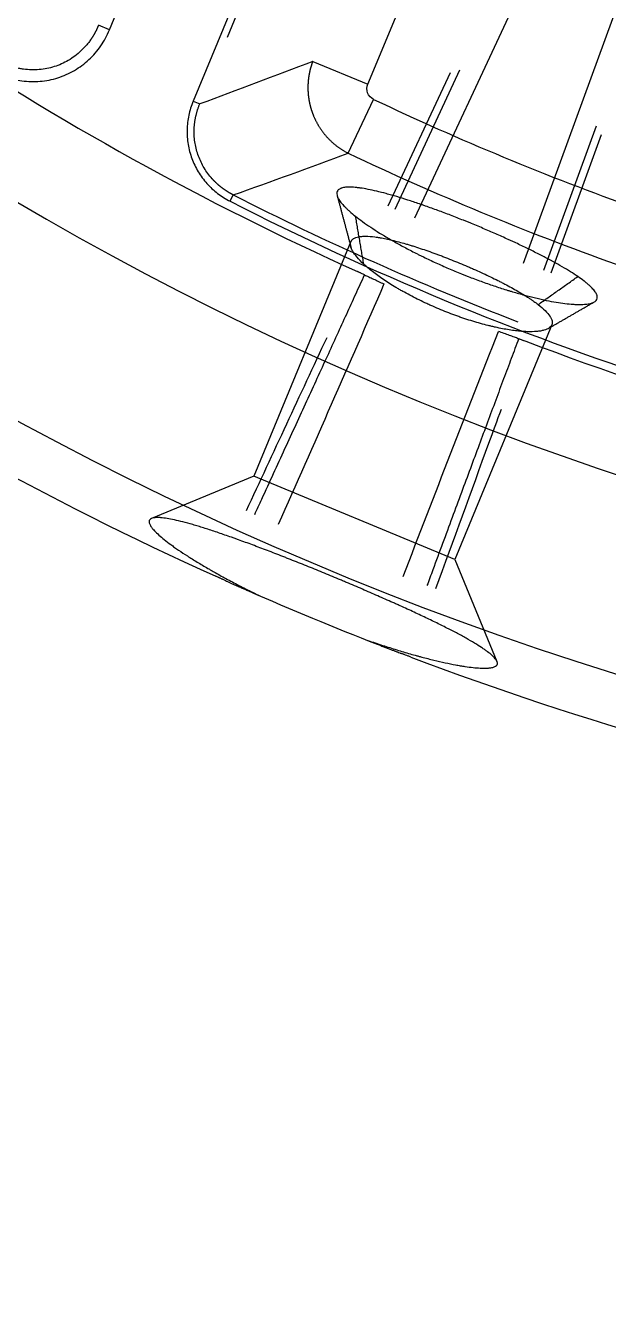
# Model space of a CAD drawing. Header units: millimetres. Extents: x 18 to 755, y 19 to 576.
# Drawn here: x 97.6 to 121.8, y 95.2 to 147.7 of the extents above; entities that cross this region are included whole.
import ezdxf

# ---------------------------------------------------------------- set-up
doc = ezdxf.new("R2010")
doc.units = ezdxf.units.MM
doc.layers.add('1', color=7, linetype='Continuous', true_color=0xffffff)

msp = doc.modelspace()

# ---------------------------------------------------------------- hatches: boundary and pattern name
at = {"layer": '1', "lineweight": -3}
h = msp.add_hatch(dxfattribs=at)
h.set_pattern_fill('ANSI31', scale=1.55, style=0)
edge = h.paths.add_edge_path(flags=0)
edge.add_line((123.581, 20.754), (119.659, 19.122))
edge.add_line((119.659, 19.122), (118.507, 21.892))
edge.add_line((118.507, 21.892), (111.247, 18.873))
edge.add_spline(control_points=[(111.247, 18.873), (110.93, 19.433), (110.613, 19.993), (110.297, 20.553)], knot_values=[0, 0, 0, 0, 1, 1, 1, 1], degree=3, periodic=0)
edge.add_spline(control_points=[(110.297, 20.553), (110.763, 21.685), (111.229, 22.818), (111.694, 23.95)], knot_values=[0, 0, 0, 0, 1, 1, 1, 1], degree=3, periodic=0)
edge.add_ellipse((358.348, 131.388), major_axis=(-2903.319, -1207.465), ratio=0.00143112, start_angle=0.954876, end_angle=0.989415)
edge.add_spline(control_points=[(120.306, 27.531), (120.582, 27.416), (120.858, 27.302), (121.417, 27.07), (121.701, 26.953), (122.165, 26.76), (122.347, 26.685), (122.528, 26.61)], knot_values=[0, 0, 0, 0, 0.372538, 0.372538, 0.755075, 0.755075, 1, 1, 1, 1], degree=3, periodic=0)
edge.add_spline(control_points=[(122.528, 26.61), (122.939, 24.772), (123.349, 22.934), (123.759, 21.096)], knot_values=[0, 0, 0, 0, 1, 1, 1, 1], degree=3, periodic=0)
edge.add_spline(control_points=[(123.759, 21.096), (123.763, 21.079), (123.765, 21.061), (123.767, 21.026), (123.766, 21.009), (123.761, 20.975), (123.758, 20.957), (123.747, 20.924), (123.741, 20.908), (123.724, 20.877), (123.715, 20.862), (123.694, 20.834), (123.682, 20.822), (123.663, 20.804), (123.656, 20.798), (123.642, 20.788), (123.635, 20.783), (123.613, 20.768), (123.598, 20.76), (123.581, 20.754)], knot_values=[0, 0, 0, 0, 0.125, 0.125, 0.25, 0.25, 0.375, 0.375, 0.5, 0.5, 0.625, 0.625, 0.75, 0.75, 0.8125, 0.8125, 0.875, 0.875, 1, 1, 1, 1], degree=3, periodic=0)
edge = h.paths.add_edge_path(flags=0)
edge.add_spline(control_points=[(300.574, 126.854), (300.649, 126.885), (300.802, 126.935), (300.96, 126.96), (301.061, 126.967), (301.082, 126.968), (301.122, 126.969), (301.142, 126.969), (301.203, 126.969), (301.243, 126.967), (301.362, 126.956), (301.442, 126.943), (301.52, 126.923)], knot_values=[0, 0, 0, 0, 0.25, 0.5, 0.5, 0.5625, 0.5625, 0.625, 0.625, 0.75, 0.75, 1, 1, 1, 1], degree=3, periodic=0)
edge.add_spline(control_points=[(301.52, 126.923), (301.572, 126.91), (301.625, 126.901), (301.705, 126.894), (301.731, 126.892), (301.772, 126.892), (301.785, 126.892), (301.812, 126.893), (301.826, 126.894), (301.893, 126.898), (301.946, 126.907), (302.024, 126.925), (302.049, 126.932), (302.1, 126.949), (302.126, 126.958), (302.151, 126.969)], knot_values=[0, 0, 0, 0, 0.25, 0.25, 0.375, 0.375, 0.4375, 0.4375, 0.5, 0.5, 0.75, 0.75, 0.875, 0.875, 1, 1, 1, 1], degree=3, periodic=0)
edge.add_line((302.151, 126.969), (314.312, 132.027))
edge.add_spline(control_points=[(314.312, 132.027), (314.325, 132.032), (314.337, 132.037), (314.362, 132.049), (314.398, 132.066), (314.433, 132.086), (314.501, 132.128), (314.544, 132.16), (314.605, 132.213), (314.625, 132.231), (314.662, 132.27), (314.68, 132.29), (314.731, 132.351), (314.762, 132.395), (314.79, 132.442)], knot_values=[0, 0, 0, 0, 0.0625, 0.0625, 0.125, 0.25, 0.25, 0.5, 0.5, 0.625, 0.625, 0.75, 0.75, 1, 1, 1, 1], degree=3, periodic=0)
edge.add_spline(control_points=[(314.79, 132.442), (314.831, 132.511), (314.877, 132.577), (314.954, 132.67), (314.994, 132.714), (315.038, 132.757), (315.067, 132.785), (315.082, 132.798), (315.158, 132.864), (315.223, 132.912), (315.325, 132.975), (315.377, 133.005), (315.432, 133.031), (315.468, 133.048), (315.487, 133.057), (315.505, 133.064)], knot_values=[0, 0, 0, 0, 0.25, 0.25, 0.375, 0.4375, 0.4375, 0.5, 0.5, 0.75, 0.75, 0.875, 0.9375, 0.9375, 1, 1, 1, 1], degree=3, periodic=0)
edge.add_line((315.505, 133.064), (355.591, 149.736))
edge.add_line((355.591, 149.736), (359.047, 141.426))
edge.add_spline(control_points=[(359.047, 141.426), (358.238, 139.465), (357.429, 137.504), (356.62, 135.543)], knot_values=[0, 0, 0, 0, 1, 1, 1, 1], degree=3, periodic=0)
edge.add_ellipse((358.348, 131.388), major_axis=(2903.319, 1207.465), ratio=0.00143112, start_angle=90, end_angle=158.464753)
edge.add_spline(control_points=[(346.091, 131.164), (345.823, 131.213), (345.554, 131.262), (345.084, 131.347), (344.883, 131.384), (344.488, 131.456), (344.293, 131.492), (344.099, 131.527)], knot_values=[0, 0, 0, 0, 0.404548, 0.404548, 0.707324, 0.707324, 1, 1, 1, 1], degree=3, periodic=0)
edge.add_spline(control_points=[(344.099, 131.527), (343.491, 132.478), (342.884, 133.428), (342.276, 134.379)], knot_values=[0, 0, 0, 0, 1, 1, 1, 1], degree=3, periodic=0)
edge.add_spline(control_points=[(342.276, 134.379), (342.197, 134.503), (342.108, 134.618), (341.961, 134.778), (341.91, 134.829), (341.83, 134.902), (341.802, 134.926), (341.746, 134.973), (341.717, 134.996), (341.572, 135.108), (341.45, 135.185), (341.257, 135.285), (341.191, 135.316), (341.09, 135.358), (341.056, 135.371), (340.987, 135.396), (340.953, 135.407), (340.778, 135.462), (340.637, 135.493), (340.421, 135.521), (340.349, 135.528), (340.24, 135.532), (340.203, 135.533), (340.13, 135.533), (340.093, 135.532), (339.911, 135.524), (339.767, 135.505), (339.555, 135.457), (339.485, 135.439), (339.381, 135.406), (339.346, 135.394), (339.277, 135.369), (339.243, 135.355), (339.209, 135.341)], knot_values=[0, 0, 0, 0, 0.125, 0.125, 0.1875, 0.1875, 0.21875, 0.21875, 0.25, 0.25, 0.375, 0.375, 0.4375, 0.4375, 0.46875, 0.46875, 0.5, 0.5, 0.625, 0.625, 0.6875, 0.6875, 0.71875, 0.71875, 0.75, 0.75, 0.875, 0.875, 0.9375, 0.9375, 0.96875, 0.96875, 1, 1, 1, 1], degree=3, periodic=0)
edge.add_line((339.209, 135.341), (256.764, 101.053))
edge.add_spline(control_points=[(256.764, 101.053), (258.459, 93.455), (260.155, 85.857), (261.851, 78.259)], knot_values=[0, 0, 0, 0, 1, 1, 1, 1], degree=3, periodic=0)
edge.add_line((261.851, 78.259), (252.617, 74.419))
edge.add_spline(control_points=[(252.617, 74.419), (248.643, 77.459), (244.669, 80.499), (240.694, 83.539)], knot_values=[0, 0, 0, 0, 1, 1, 1, 1], degree=3, periodic=0)
edge.add_line((240.694, 83.539), (226.859, 77.785))
edge.add_spline(control_points=[(226.859, 77.785), (226.212, 72.823), (225.566, 67.861), (224.92, 62.899)], knot_values=[0, 0, 0, 0, 1, 1, 1, 1], degree=3, periodic=0)
edge.add_line((224.92, 62.899), (215.686, 59.059))
edge.add_spline(control_points=[(215.686, 59.059), (211.494, 65.619), (207.301, 72.179), (203.109, 78.738)], knot_values=[0, 0, 0, 0, 1, 1, 1, 1], degree=3, periodic=0)
edge.add_line((203.109, 78.738), (120.663, 44.45))
edge.add_spline(control_points=[(120.663, 44.45), (120.646, 44.443), (120.629, 44.436), (120.596, 44.421), (120.546, 44.398), (120.497, 44.374), (120.4, 44.323), (120.338, 44.287), (120.155, 44.17), (120.039, 44.081), (119.823, 43.882), (119.725, 43.775), (119.593, 43.602), (119.552, 43.543), (119.493, 43.451), (119.465, 43.404), (119.438, 43.356), (119.421, 43.324), (119.412, 43.308), (119.336, 43.161), (119.281, 43.027), (119.216, 42.82), (119.197, 42.75), (119.174, 42.643), (119.167, 42.607), (119.154, 42.535), (119.149, 42.499), (119.125, 42.317), (119.119, 42.173), (119.132, 41.884), (119.151, 41.74), (119.183, 41.597)], knot_values=[0, 0, 0, 0, 0.015625, 0.015625, 0.03125, 0.0625, 0.0625, 0.125, 0.125, 0.25, 0.25, 0.375, 0.375, 0.4375, 0.4375, 0.46875, 0.484375, 0.484375, 0.5, 0.5, 0.625, 0.625, 0.6875, 0.6875, 0.71875, 0.71875, 0.75, 0.75, 0.875, 0.875, 1, 1, 1, 1], degree=3, periodic=0)
edge.add_spline(control_points=[(119.183, 41.597), (119.43, 40.492), (119.677, 39.387), (119.923, 38.282)], knot_values=[0, 0, 0, 0, 1, 1, 1, 1], degree=3, periodic=0)
edge.add_spline(control_points=[(119.923, 38.282), (119.768, 38.056), (119.613, 37.83), (119.343, 37.435), (119.227, 37.267), (119, 36.935), (118.888, 36.772), (118.776, 36.609)], knot_values=[0, 0, 0, 0, 0.405183, 0.405183, 0.707594, 0.707594, 1, 1, 1, 1], degree=3, periodic=0)
edge.add_ellipse((358.348, 131.388), major_axis=(-2903.319, -1207.465), ratio=0.00143112, start_angle=359.002567, end_angle=359.045124)
edge.add_spline(control_points=[(108.25, 32.23), (107.27, 32.636), (106.289, 33.042), (104.327, 33.853), (103.346, 34.259), (102.365, 34.664)], knot_values=[0, 0, 0, 0, 0.5, 0.5, 1, 1, 1, 1], degree=3, periodic=0)
edge.add_line((102.365, 34.664), (98.905, 42.982))
edge.add_line((98.905, 42.982), (138.991, 59.654))
edge.add_spline(control_points=[(138.991, 59.654), (139.066, 59.685), (139.219, 59.734), (139.378, 59.759), (139.54, 59.77), (139.62, 59.77), (139.78, 59.756), (139.859, 59.742), (139.937, 59.722)], knot_values=[0, 0, 0, 0, 0.25, 0.5, 0.5, 0.75, 0.75, 1, 1, 1, 1], degree=3, periodic=0)
edge.add_spline(control_points=[(139.937, 59.722), (139.99, 59.709), (140.042, 59.7), (140.149, 59.69), (140.202, 59.69), (140.31, 59.698), (140.416, 59.714), (140.518, 59.747), (140.568, 59.768)], knot_values=[0, 0, 0, 0, 0.25, 0.25, 0.5, 0.5, 0.75, 1, 1, 1, 1], degree=3, periodic=0)
edge.add_line((140.568, 59.768), (152.73, 64.826))
edge.add_spline(control_points=[(152.73, 64.826), (152.78, 64.847), (152.875, 64.896), (152.961, 64.959), (153.012, 65.004), (153.023, 65.013), (153.042, 65.031), (153.071, 65.06), (153.098, 65.089), (153.149, 65.151), (153.18, 65.195), (153.207, 65.241)], knot_values=[0, 0, 0, 0, 0.25, 0.5, 0.5, 0.5625, 0.5625, 0.625, 0.75, 0.75, 1, 1, 1, 1], degree=3, periodic=0)
edge.add_spline(control_points=[(153.207, 65.241), (153.248, 65.311), (153.294, 65.376), (153.371, 65.469), (153.412, 65.513), (153.455, 65.556), (153.484, 65.583), (153.499, 65.597), (153.576, 65.664), (153.64, 65.711), (153.776, 65.796), (153.848, 65.832), (153.923, 65.864)], knot_values=[0, 0, 0, 0, 0.25, 0.25, 0.375, 0.4375, 0.4375, 0.5, 0.5, 0.75, 0.75, 1, 1, 1, 1], degree=3, periodic=0)
edge.add_spline(control_points=[(153.923, 65.864), (166.396, 71.051), (178.87, 76.239), (191.343, 81.426)], knot_values=[0, 0, 0, 0, 1, 1, 1, 1], degree=3, periodic=0)
edge.add_spline(control_points=[(191.343, 81.426), (191.422, 81.459), (191.504, 81.486), (191.671, 81.528), (191.755, 81.543), (191.862, 81.553), (191.884, 81.555), (191.926, 81.558), (191.948, 81.558), (192.012, 81.56), (192.054, 81.559), (192.182, 81.552), (192.266, 81.541), (192.35, 81.523)], knot_values=[0, 0, 0, 0, 0.25, 0.25, 0.5, 0.5, 0.5625, 0.5625, 0.625, 0.625, 0.75, 0.75, 1, 1, 1, 1], degree=3, periodic=0)
edge.add_spline(control_points=[(192.35, 81.523), (192.407, 81.51), (192.464, 81.503), (192.579, 81.496), (192.637, 81.497), (192.752, 81.508), (192.809, 81.518), (192.922, 81.546), (192.977, 81.564), (193.031, 81.587)], knot_values=[0, 0, 0, 0, 0.25, 0.25, 0.5, 0.5, 0.75, 0.75, 1, 1, 1, 1], degree=3, periodic=0)
edge.add_line((193.031, 81.587), (209.632, 88.491))
edge.add_spline(control_points=[(209.632, 88.491), (209.683, 88.512), (209.732, 88.537), (209.826, 88.595), (209.871, 88.627), (209.934, 88.681), (209.954, 88.7), (209.993, 88.739), (210.011, 88.759), (210.064, 88.821), (210.096, 88.865), (210.125, 88.912)], knot_values=[0, 0, 0, 0, 0.25, 0.25, 0.5, 0.5, 0.625, 0.625, 0.75, 0.75, 1, 1, 1, 1], degree=3, periodic=0)
edge.add_spline(control_points=[(210.125, 88.912), (210.168, 88.983), (210.216, 89.05), (210.322, 89.174), (210.38, 89.233), (210.506, 89.34), (210.573, 89.389), (210.714, 89.476), (210.788, 89.513), (210.865, 89.545)], knot_values=[0, 0, 0, 0, 0.25, 0.25, 0.5, 0.5, 0.75, 0.75, 1, 1, 1, 1], degree=3, periodic=0)
edge.add_line((210.865, 89.545), (243.717, 103.208))
edge.add_spline(control_points=[(243.717, 103.208), (243.793, 103.24), (243.871, 103.265), (243.99, 103.294), (244.03, 103.302), (244.111, 103.315), (244.152, 103.32), (244.276, 103.331), (244.358, 103.331), (244.523, 103.318), (244.604, 103.305), (244.685, 103.286)], knot_values=[0, 0, 0, 0, 0.25, 0.25, 0.375, 0.375, 0.5, 0.5, 0.75, 0.75, 1, 1, 1, 1], degree=3, periodic=0)
edge.add_spline(control_points=[(244.685, 103.286), (244.738, 103.273), (244.793, 103.264), (244.902, 103.256), (244.957, 103.256), (245.067, 103.265), (245.121, 103.273), (245.227, 103.299), (245.279, 103.316), (245.329, 103.337)], knot_values=[0, 0, 0, 0, 0.25, 0.25, 0.5, 0.5, 0.75, 0.75, 1, 1, 1, 1], degree=3, periodic=0)
edge.add_line((245.329, 103.337), (261.996, 110.268))
edge.add_spline(control_points=[(261.996, 110.268), (262.049, 110.291), (262.1, 110.317), (262.174, 110.361), (262.198, 110.377), (262.245, 110.41), (262.268, 110.428), (262.335, 110.483), (262.376, 110.523), (262.453, 110.61), (262.488, 110.656), (262.519, 110.705)], knot_values=[0, 0, 0, 0, 0.25, 0.25, 0.375, 0.375, 0.5, 0.5, 0.75, 0.75, 1, 1, 1, 1], degree=3, periodic=0)
edge.add_spline(control_points=[(262.519, 110.705), (262.565, 110.778), (262.617, 110.846), (262.731, 110.974), (262.793, 111.033), (262.892, 111.115), (262.926, 111.141), (262.995, 111.19), (263.031, 111.213), (263.14, 111.279), (263.216, 111.318), (263.295, 111.35)], knot_values=[0, 0, 0, 0, 0.25, 0.25, 0.5, 0.5, 0.625, 0.625, 0.75, 0.75, 1, 1, 1, 1], degree=3, periodic=0)
edge.add_line((263.295, 111.35), (300.574, 126.854))
edge = h.paths.add_edge_path(flags=0)
edge.add_ellipse((358.348, 131.388), major_axis=(2903.319, 1207.465), ratio=0.00143112, start_angle=205.766732, end_angle=270)
edge.add_spline(control_points=[(360.076, 127.233), (360.215, 127.176), (360.353, 127.118), (361.483, 126.652), (362.475, 126.243), (363.467, 125.834)], knot_values=[0, 0, 0, 0, 0.122367, 0.122367, 1, 1, 1, 1], degree=3, periodic=0)
edge.add_spline(control_points=[(363.467, 125.834), (363.64, 125.218), (363.813, 124.601), (363.986, 123.985)], knot_values=[0, 0, 0, 0, 1, 1, 1, 1], degree=3, periodic=0)
edge.add_line((363.986, 123.985), (356.726, 120.966))
edge.add_line((356.726, 120.966), (357.878, 118.196))
edge.add_line((357.878, 118.196), (353.955, 116.564))
edge.add_spline(control_points=[(353.955, 116.564), (353.939, 116.558), (353.935, 116.557), (353.922, 116.553), (353.914, 116.55), (353.888, 116.545), (353.871, 116.542), (353.845, 116.541), (353.836, 116.541), (353.819, 116.542), (353.81, 116.543), (353.784, 116.546), (353.767, 116.55), (353.742, 116.558), (353.734, 116.561), (353.718, 116.567), (353.71, 116.571), (353.687, 116.583), (353.672, 116.592), (353.651, 116.608), (353.644, 116.614), (353.631, 116.626), (353.625, 116.632), (353.608, 116.651), (353.597, 116.665), (353.587, 116.68)], knot_values=[0, 0, 0, 0, 0.032258, 0.032258, 0.096774, 0.096774, 0.225806, 0.225806, 0.290323, 0.290323, 0.354839, 0.354839, 0.483871, 0.483871, 0.548387, 0.548387, 0.612903, 0.612903, 0.741935, 0.741935, 0.806452, 0.806452, 0.870968, 0.870968, 1, 1, 1, 1], degree=3, periodic=0)
edge.add_spline(control_points=[(353.587, 116.68), (352.576, 118.263), (351.564, 119.847), (350.552, 121.43)], knot_values=[0, 0, 0, 0, 1, 1, 1, 1], degree=3, periodic=0)
edge.add_spline(control_points=[(350.552, 121.43), (350.704, 121.8), (350.857, 122.171), (351.088, 122.73), (351.166, 122.919), (351.319, 123.29), (351.394, 123.471), (351.469, 123.653)], knot_values=[0, 0, 0, 0, 0.499921, 0.499921, 0.75496, 0.75496, 1, 1, 1, 1], degree=3, periodic=0)

# ---------------------------------------------------------------- linework, layer by layer
at = {"layer": '1', "color": 7, "lineweight": -3}
for p, q in [((111.799, 145.219), (136.574, 205.027)), ((101.111, 147.463), (114.024, 178.636)), ((117.737, 176.289), (104.573, 144.51)), ((105.994, 147.168), (116.861, 173.404)), ((119.273, 151.568), (113.737, 139.67)), ((118.239, 137.806), (122.737, 150.133)), ((101.111, 147.463), (100.656, 147.652)), ((109.525, 146.161), (111.799, 145.219)), ((112.645, 140.18), (115.217, 145.706)), ((112.934, 140.044), (115.616, 145.808)), ((104.573, 144.51), (104.846, 144.397)), ((110.989, 142.361), (112.043, 144.586)), ((121.25, 143.475), (119.071, 137.502)), ((121.46, 143.12), (119.371, 137.394)), ((106.1, 140.37), (106.234, 140.633)), ((111.102, 138.702), (107.082, 128.998)), ((111.38, 137.46), (111.38, 137.46)), ((119.417, 135.257), (115.397, 125.554)), ((118.342, 134.576), (118.343, 134.576)), ((107.082, 128.998), (102.856, 127.247)), ((115.397, 125.554), (107.082, 128.998)), ((115.397, 125.554), (117.148, 121.327))]:
    msp.add_line(p, q, dxfattribs=at)
for radius, start, end in [(136.863, 90, 270), (129, 90, 270), (125.094, 226.72625, 245.77375), (139, 226.79924, 245.70076), (118.347, 244.65116, 250.34698), (120.809, 244.65116, 250.34698), (124.456, 243.01317, 248.94774), (124.752, 243.01317, 251.98497), (125.094, 249.22625, 268.27375), (139, 246.31096, 248.68903), (139, 249.29924, 268.20076)]:
    msp.add_arc((162.711, 251.538), radius, start, end, dxfattribs=at)
for points, knots in [([(96.088, 145.867), (96.302, 145.732), (96.526, 145.622), (96.995, 145.45), (97.242, 145.389), (97.738, 145.322), (97.987, 145.315), (98.488, 145.358), (98.736, 145.407), (99.211, 145.558), (99.444, 145.661), (99.876, 145.914), (100.076, 146.063), (100.444, 146.406), (100.609, 146.598), (100.893, 147.008), (101.014, 147.23), (101.111, 147.463)], [0, 0, 0, 0, 0.125, 0.125, 0.25, 0.25, 0.375, 0.375, 0.5, 0.5, 0.625, 0.625, 0.75, 0.75, 0.875, 0.875, 1, 1, 1, 1]), ([(100.656, 147.652), (100.652, 147.643), (100.645, 147.625), (100.633, 147.598), (100.622, 147.572), (100.61, 147.546), (100.598, 147.52), (100.586, 147.494), (100.574, 147.469), (100.562, 147.443), (100.549, 147.419), (100.537, 147.394), (100.524, 147.37), (100.511, 147.346), (100.498, 147.322), (100.485, 147.299), (100.472, 147.276), (100.459, 147.253), (100.445, 147.231), (100.432, 147.209), (100.419, 147.187), (100.405, 147.165), (100.391, 147.144), (100.378, 147.123), (100.364, 147.103), (100.324, 147.043), (100.254, 146.947), (100.151, 146.82), (100.044, 146.702), (99.891, 146.55), (99.684, 146.376), (99.412, 146.196), (99.126, 146.049), (98.829, 145.937), (98.522, 145.857), (98.204, 145.812), (97.879, 145.803), (97.609, 145.826), (97.397, 145.861), (97.241, 145.896), (97.083, 145.94), (96.964, 145.981), (96.884, 146.012), (96.841, 146.029), (96.798, 146.047), (96.755, 146.066), (96.711, 146.086), (96.666, 146.107), (96.622, 146.129), (96.577, 146.152), (96.532, 146.176), (96.487, 146.201), (96.441, 146.228), (96.396, 146.255), (96.366, 146.274), (96.351, 146.283)], [0, 0, 0, 0, 0.005659, 0.011286, 0.016878, 0.022437, 0.02796, 0.033448, 0.038899, 0.044313, 0.049689, 0.055026, 0.060325, 0.065584, 0.070802, 0.075979, 0.081115, 0.086208, 0.091258, 0.096265, 0.101228, 0.106146, 0.111019, 0.115846, 0.120626, 0.12536, 0.157659, 0.189335, 0.220311, 0.250518, 0.314126, 0.377185, 0.439354, 0.500319, 0.561196, 0.623295, 0.686301, 0.749876, 0.780092, 0.811087, 0.842791, 0.875128, 0.88387, 0.892769, 0.901823, 0.911026, 0.920377, 0.929871, 0.939504, 0.949273, 0.959173, 0.9692, 0.979349, 0.989618, 1, 1, 1, 1]), ([(109.525, 146.161), (109.521, 146.153), (109.515, 146.136), (109.505, 146.11), (109.496, 146.084), (109.487, 146.058), (109.478, 146.032), (109.469, 146.006), (109.461, 145.98), (109.453, 145.954), (109.445, 145.927), (109.437, 145.901), (109.43, 145.874), (109.423, 145.848), (109.416, 145.821), (109.409, 145.794), (109.403, 145.768), (109.397, 145.741), (109.391, 145.714), (109.385, 145.687), (109.38, 145.66), (109.375, 145.633), (109.37, 145.606), (109.365, 145.579), (109.36, 145.552), (109.356, 145.525), (109.352, 145.498), (109.349, 145.471), (109.345, 145.444), (109.342, 145.417), (109.339, 145.39), (109.336, 145.363), (109.334, 145.336), (109.332, 145.309), (109.33, 145.281), (109.328, 145.254), (109.327, 145.227), (109.325, 145.2), (109.324, 145.173), (109.324, 145.147), (109.323, 145.12), (109.323, 145.093), (109.323, 145.066), (109.323, 145.039), (109.323, 145.013), (109.324, 144.986), (109.325, 144.959), (109.326, 144.933), (109.328, 144.906), (109.329, 144.88), (109.331, 144.854), (109.333, 144.827), (109.335, 144.801), (109.338, 144.775), (109.34, 144.749), (109.343, 144.723), (109.347, 144.697), (109.35, 144.672), (109.353, 144.646), (109.357, 144.621), (109.361, 144.595), (109.365, 144.57), (109.37, 144.545), (109.374, 144.52), (109.379, 144.495), (109.384, 144.47), (109.389, 144.445), (109.394, 144.42), (109.4, 144.396), (109.406, 144.371), (109.411, 144.347), (109.417, 144.323), (109.424, 144.299), (109.43, 144.275), (109.437, 144.252), (109.443, 144.228), (109.45, 144.205), (109.457, 144.181), (109.464, 144.158), (109.472, 144.135), (109.479, 144.112), (109.487, 144.09), (109.495, 144.067), (109.503, 144.045), (109.511, 144.023), (109.519, 144), (109.53, 143.972), (109.543, 143.938), (109.56, 143.898), (109.577, 143.857), (109.595, 143.817), (109.614, 143.776), (109.633, 143.735), (109.654, 143.695), (109.675, 143.654), (109.696, 143.614), (109.719, 143.574), (109.742, 143.533), (109.766, 143.493), (109.791, 143.453), (109.816, 143.413), (109.842, 143.374), (109.869, 143.334), (109.897, 143.295), (109.925, 143.256), (109.955, 143.217), (109.985, 143.179), (110.015, 143.141), (110.047, 143.103), (110.079, 143.066), (110.112, 143.029), (110.145, 142.993), (110.179, 142.957), (110.214, 142.921), (110.25, 142.886), (110.286, 142.852), (110.323, 142.818), (110.361, 142.784), (110.399, 142.751), (110.438, 142.719), (110.477, 142.687), (110.517, 142.656), (110.558, 142.626), (110.599, 142.596), (110.64, 142.567), (110.682, 142.538), (110.725, 142.511), (110.768, 142.484), (110.811, 142.458), (110.855, 142.432), (110.899, 142.407), (110.944, 142.384), (110.974, 142.368), (110.989, 142.361)], [0, 0, 0, 0, 0.006177, 0.012356, 0.018538, 0.024721, 0.030906, 0.037092, 0.043279, 0.049466, 0.055654, 0.061841, 0.068027, 0.074213, 0.080397, 0.086579, 0.09276, 0.098938, 0.105113, 0.111285, 0.117453, 0.123618, 0.129778, 0.135934, 0.142085, 0.14823, 0.15437, 0.160504, 0.166631, 0.172752, 0.178866, 0.184972, 0.191071, 0.197161, 0.203243, 0.209316, 0.21538, 0.221435, 0.22748, 0.233514, 0.239538, 0.245552, 0.251554, 0.257545, 0.263524, 0.269491, 0.275445, 0.281387, 0.287316, 0.293231, 0.299133, 0.305021, 0.310895, 0.316754, 0.322598, 0.328427, 0.334241, 0.340039, 0.345822, 0.351588, 0.357337, 0.36307, 0.368786, 0.374484, 0.380165, 0.385829, 0.391474, 0.397101, 0.402709, 0.408299, 0.41387, 0.419421, 0.424953, 0.430466, 0.435959, 0.441431, 0.446884, 0.452316, 0.457727, 0.463118, 0.468487, 0.473835, 0.479162, 0.484467, 0.489751, 0.495012, 0.500252, 0.50994, 0.519703, 0.52954, 0.53945, 0.549431, 0.559483, 0.569603, 0.579791, 0.590046, 0.600365, 0.610748, 0.621193, 0.631699, 0.642263, 0.652885, 0.663562, 0.674294, 0.685077, 0.695911, 0.706793, 0.717721, 0.728695, 0.739711, 0.750768, 0.761863, 0.772996, 0.784163, 0.795362, 0.806592, 0.81785, 0.829134, 0.840441, 0.851771, 0.86312, 0.874486, 0.885867, 0.89726, 0.908664, 0.920077, 0.931495, 0.942916, 0.954339, 0.965762, 0.97718, 0.988594, 1, 1, 1, 1]), ([(112.043, 144.586), (111.929, 144.639), (111.839, 144.736), (111.749, 144.969), (111.751, 145.102), (111.799, 145.219)], [0, 0, 0, 0, 0.5, 0.5, 1, 1, 1, 1]), ([(104.573, 144.51), (104.495, 144.321), (104.435, 144.128), (104.351, 143.735), (104.327, 143.532), (104.318, 143.126), (104.332, 142.925), (104.397, 142.528), (104.45, 142.329), (104.59, 141.95), (104.677, 141.768), (104.885, 141.422), (105.007, 141.257), (105.276, 140.956), (105.424, 140.819), (105.745, 140.572), (105.918, 140.463), (106.1, 140.37)], [0, 0, 0, 0, 0.125, 0.125, 0.25, 0.25, 0.375, 0.375, 0.5, 0.5, 0.625, 0.625, 0.75, 0.75, 0.875, 0.875, 1, 1, 1, 1]), ([(106.234, 140.633), (106.227, 140.637), (106.212, 140.645), (106.189, 140.657), (106.166, 140.669), (106.144, 140.681), (106.122, 140.693), (106.099, 140.706), (106.078, 140.718), (106.056, 140.731), (106.034, 140.744), (106.013, 140.757), (105.991, 140.771), (105.97, 140.784), (105.949, 140.797), (105.928, 140.811), (105.908, 140.825), (105.887, 140.839), (105.867, 140.853), (105.847, 140.867), (105.827, 140.881), (105.807, 140.896), (105.788, 140.91), (105.768, 140.925), (105.749, 140.94), (105.73, 140.955), (105.711, 140.97), (105.693, 140.985), (105.674, 141), (105.656, 141.015), (105.638, 141.03), (105.62, 141.046), (105.602, 141.061), (105.585, 141.077), (105.568, 141.093), (105.55, 141.108), (105.534, 141.124), (105.517, 141.14), (105.5, 141.156), (105.484, 141.172), (105.468, 141.188), (105.452, 141.204), (105.436, 141.22), (105.421, 141.236), (105.405, 141.252), (105.39, 141.269), (105.375, 141.285), (105.303, 141.365), (105.181, 141.515), (105.026, 141.746), (104.896, 141.988), (104.79, 142.239), (104.707, 142.499), (104.649, 142.768), (104.617, 143.044), (104.612, 143.246), (104.617, 143.371), (104.619, 143.42), (104.622, 143.469), (104.626, 143.519), (104.632, 143.569), (104.637, 143.619), (104.644, 143.67), (104.652, 143.721), (104.661, 143.772), (104.671, 143.824), (104.681, 143.875), (104.693, 143.927), (104.706, 143.979), (104.72, 144.032), (104.735, 144.084), (104.75, 144.136), (104.767, 144.188), (104.785, 144.241), (104.804, 144.293), (104.824, 144.345), (104.838, 144.379), (104.846, 144.397)], [0, 0, 0, 0, 0.00581, 0.011608, 0.017395, 0.02317, 0.028932, 0.034682, 0.040418, 0.046141, 0.051851, 0.057546, 0.063227, 0.068893, 0.074544, 0.080179, 0.085799, 0.091402, 0.096989, 0.102559, 0.108113, 0.113648, 0.119166, 0.124666, 0.130148, 0.13561, 0.141054, 0.146479, 0.151884, 0.157269, 0.162634, 0.167978, 0.173302, 0.178605, 0.183886, 0.189146, 0.194383, 0.199599, 0.204792, 0.209963, 0.215111, 0.220235, 0.225337, 0.230414, 0.235468, 0.240497, 0.245503, 0.250483, 0.313717, 0.376586, 0.438835, 0.500224, 0.561617, 0.623872, 0.686748, 0.749991, 0.760914, 0.771952, 0.783105, 0.794369, 0.805741, 0.817219, 0.828801, 0.840482, 0.852261, 0.864134, 0.876098, 0.88815, 0.900286, 0.912503, 0.924798, 0.937167, 0.949607, 0.962113, 0.974684, 0.987314, 1, 1, 1, 1]), ([(120.492, 137.256), (120.398, 137.321), (120.297, 137.387), (120.081, 137.521), (119.852, 137.659), (119.597, 137.803), (119.428, 137.895), (119.394, 137.914), (119.325, 137.951), (119.29, 137.969), (119.184, 138.026), (119.113, 138.063), (118.894, 138.177), (118.744, 138.252), (118.436, 138.405), (118.277, 138.482), (118.032, 138.598), (117.95, 138.637), (117.824, 138.695), (117.782, 138.714), (117.697, 138.753), (117.654, 138.773), (117.44, 138.87), (117.268, 138.948), (116.92, 139.1), (116.744, 139.176), (116.39, 139.326), (116.212, 139.4), (115.987, 139.492), (115.942, 139.51), (115.852, 139.546), (115.717, 139.601), (115.583, 139.654), (115.316, 139.758), (115.14, 139.826), (114.79, 139.958), (114.617, 140.022), (114.36, 140.114), (114.275, 140.145), (114.147, 140.189), (114.105, 140.204), (114.021, 140.233), (113.979, 140.247), (113.772, 140.318), (113.611, 140.372), (113.298, 140.472), (113.145, 140.519), (112.923, 140.586), (112.85, 140.607), (112.742, 140.638), (112.706, 140.648), (112.635, 140.667), (112.6, 140.677), (112.426, 140.724), (112.294, 140.757), (112.043, 140.817), (111.923, 140.843), (111.697, 140.887), (111.59, 140.905), (111.465, 140.923), (111.44, 140.926), (111.392, 140.932), (111.32, 140.94), (111.254, 140.946), (111.126, 140.955), (111.049, 140.957), (110.909, 140.953), (110.847, 140.946), (110.765, 140.931), (110.74, 140.924), (110.705, 140.913), (110.694, 140.909), (110.672, 140.901), (110.662, 140.897), (110.614, 140.873), (110.584, 140.85), (110.54, 140.797), (110.526, 140.767), (110.515, 140.698), (110.517, 140.66), (110.531, 140.608), (110.534, 140.597), (110.542, 140.575), (110.555, 140.541), (110.572, 140.506), (110.613, 140.433), (110.648, 140.381), (110.734, 140.271), (110.786, 140.213), (110.874, 140.121), (110.906, 140.089), (110.973, 140.025), (111.009, 139.992), (111.122, 139.891), (111.205, 139.821), (111.296, 139.749)], [0, 0, 0, 0, 0.03125, 0.03125, 0.0625, 0.09375, 0.09375, 0.101562, 0.101562, 0.109375, 0.109375, 0.125, 0.125, 0.15625, 0.15625, 0.1875, 0.1875, 0.203125, 0.203125, 0.210937, 0.210937, 0.21875, 0.21875, 0.25, 0.25, 0.28125, 0.28125, 0.3125, 0.3125, 0.320312, 0.320312, 0.328125, 0.34375, 0.34375, 0.375, 0.375, 0.40625, 0.40625, 0.421875, 0.421875, 0.429687, 0.429687, 0.4375, 0.4375, 0.46875, 0.46875, 0.5, 0.5, 0.515625, 0.515625, 0.523437, 0.523437, 0.53125, 0.53125, 0.5625, 0.5625, 0.59375, 0.59375, 0.625, 0.625, 0.632812, 0.632812, 0.640625, 0.65625, 0.65625, 0.6875, 0.6875, 0.71875, 0.71875, 0.734375, 0.734375, 0.742187, 0.742187, 0.75, 0.75, 0.78125, 0.78125, 0.8125, 0.8125, 0.84375, 0.84375, 0.851562, 0.851562, 0.859375, 0.875, 0.875, 0.90625, 0.90625, 0.9375, 0.9375, 0.953125, 0.953125, 0.96875, 0.96875, 1, 1, 1, 1]), ([(111.296, 139.749), (111.387, 139.677), (111.484, 139.603), (111.692, 139.452), (111.803, 139.375), (112.037, 139.219), (112.192, 139.119), (112.358, 139.017), (112.425, 138.976), (112.459, 138.955), (112.562, 138.893), (112.632, 138.852), (112.845, 138.728), (112.992, 138.645), (113.218, 138.521), (113.295, 138.479), (113.451, 138.397), (113.53, 138.355), (113.69, 138.273), (113.812, 138.211), (113.937, 138.149), (114.021, 138.108), (114.063, 138.087), (114.275, 137.984), (114.446, 137.904), (114.792, 137.745), (115.142, 137.591), (115.498, 137.442), (115.723, 137.351), (115.769, 137.333), (115.859, 137.297), (115.904, 137.279), (116.04, 137.227), (116.309, 137.123), (116.576, 137.026), (116.928, 136.902), (117.103, 136.843), (117.363, 136.759), (117.45, 136.731), (117.579, 136.691), (117.622, 136.678), (117.707, 136.652), (117.749, 136.639), (117.959, 136.577), (118.286, 136.484), (118.597, 136.405), (118.824, 136.351), (118.935, 136.325), (119.045, 136.302), (119.117, 136.286), (119.153, 136.279), (119.33, 136.242), (119.466, 136.217), (119.723, 136.174), (119.846, 136.157), (120.078, 136.128), (120.188, 136.118), (120.317, 136.109), (120.342, 136.107), (120.392, 136.105), (120.465, 136.101), (120.626, 136.099), (120.746, 136.104), (120.891, 136.119), (120.955, 136.129), (121.04, 136.15), (121.067, 136.158), (121.103, 136.172), (121.115, 136.176), (121.137, 136.186), (121.19, 136.211), (121.23, 136.241), (121.276, 136.295), (121.291, 136.325), (121.303, 136.392), (121.301, 136.428), (121.287, 136.478), (121.284, 136.488), (121.276, 136.508), (121.272, 136.519), (121.257, 136.551), (121.245, 136.573), (121.203, 136.64), (121.166, 136.688), (121.076, 136.788), (121.023, 136.84), (120.931, 136.923), (120.882, 136.965), (120.827, 137.009), (120.79, 137.039), (120.771, 137.054), (120.673, 137.129), (120.586, 137.192), (120.492, 137.256)], [0, 0, 0, 0, 0.03125, 0.03125, 0.0625, 0.0625, 0.09375, 0.101562, 0.101562, 0.109375, 0.109375, 0.125, 0.125, 0.15625, 0.15625, 0.171875, 0.171875, 0.1875, 0.1875, 0.203125, 0.210937, 0.210937, 0.21875, 0.21875, 0.25, 0.25, 0.28125, 0.3125, 0.3125, 0.320312, 0.320312, 0.328125, 0.328125, 0.34375, 0.375, 0.375, 0.40625, 0.40625, 0.421875, 0.421875, 0.429687, 0.429687, 0.4375, 0.4375, 0.46875, 0.5, 0.5, 0.515625, 0.523437, 0.523437, 0.53125, 0.53125, 0.5625, 0.5625, 0.59375, 0.59375, 0.625, 0.625, 0.632812, 0.632812, 0.640625, 0.65625, 0.6875, 0.6875, 0.71875, 0.71875, 0.734375, 0.734375, 0.742187, 0.742187, 0.75, 0.78125, 0.78125, 0.8125, 0.8125, 0.84375, 0.84375, 0.851563, 0.851563, 0.859375, 0.859375, 0.875, 0.875, 0.90625, 0.90625, 0.9375, 0.9375, 0.953125, 0.960937, 0.960937, 0.96875, 0.96875, 1, 1, 1, 1]), ([(111.102, 138.702), (111.123, 138.752), (111.159, 138.793), (111.238, 138.843), (111.268, 138.857), (111.336, 138.882), (111.374, 138.893), (111.427, 138.903), (111.437, 138.905), (111.459, 138.908), (111.471, 138.91), (111.505, 138.915), (111.529, 138.917), (111.604, 138.923), (111.657, 138.924), (111.826, 138.923), (111.953, 138.914), (112.129, 138.891), (112.165, 138.886), (112.22, 138.878), (112.239, 138.875), (112.277, 138.869), (112.296, 138.865), (112.393, 138.849), (112.473, 138.834), (112.72, 138.782), (112.895, 138.74), (113.173, 138.666), (113.268, 138.639), (113.415, 138.597), (113.465, 138.582), (113.565, 138.552), (113.615, 138.537), (113.868, 138.458), (114.075, 138.389), (114.394, 138.277), (114.502, 138.239), (114.665, 138.179), (114.72, 138.159), (114.831, 138.117), (114.886, 138.096), (115.161, 137.991), (115.381, 137.903), (115.709, 137.767), (115.818, 137.721), (115.982, 137.651), (116.037, 137.627), (116.119, 137.591), (116.146, 137.579), (116.2, 137.555), (116.227, 137.543), (116.47, 137.435), (116.68, 137.338), (116.984, 137.191), (117.084, 137.142), (117.231, 137.068), (117.304, 137.031), (117.376, 136.994), (117.424, 136.969), (117.448, 136.957), (117.661, 136.845), (117.838, 136.748), (118.17, 136.556), (118.325, 136.462), (118.485, 136.357), (118.503, 136.345), (118.538, 136.322), (118.589, 136.287), (118.638, 136.253), (118.734, 136.185), (118.795, 136.141), (118.852, 136.097)], [0, 0, 0, 0, 0.0625, 0.0625, 0.09375, 0.09375, 0.125, 0.125, 0.132812, 0.132812, 0.140625, 0.140625, 0.15625, 0.15625, 0.1875, 0.1875, 0.25, 0.25, 0.265625, 0.265625, 0.273437, 0.273437, 0.28125, 0.28125, 0.3125, 0.3125, 0.375, 0.375, 0.40625, 0.40625, 0.421875, 0.421875, 0.4375, 0.4375, 0.5, 0.5, 0.53125, 0.53125, 0.546875, 0.546875, 0.5625, 0.5625, 0.625, 0.625, 0.65625, 0.65625, 0.671875, 0.671875, 0.679687, 0.679687, 0.6875, 0.6875, 0.75, 0.75, 0.78125, 0.78125, 0.796875, 0.804687, 0.804687, 0.8125, 0.8125, 0.875, 0.875, 0.9375, 0.9375, 0.945312, 0.945312, 0.953125, 0.96875, 0.96875, 1, 1, 1, 1]), ([(111.635, 137.77), (111.527, 137.87), (111.435, 137.965), (111.282, 138.146), (111.221, 138.23), (111.17, 138.32), (111.165, 138.329), (111.154, 138.349), (111.149, 138.359), (111.136, 138.387), (111.127, 138.406), (111.106, 138.46), (111.095, 138.495), (111.077, 138.593), (111.081, 138.651), (111.102, 138.702)], [0, 0, 0, 0, 0.25, 0.25, 0.5, 0.5, 0.53125, 0.53125, 0.5625, 0.5625, 0.625, 0.625, 0.75, 0.75, 1, 1, 1, 1]), ([(107.124, 127.416), (107.221, 127.626), (107.48, 128.19), (107.897, 129.097), (108.37, 130.128), (108.83, 131.129), (109.276, 132.101), (109.708, 133.043), (110.127, 133.956), (110.531, 134.84), (110.923, 135.694), (111.3, 136.519), (111.547, 137.059), (111.668, 137.324)], [0, 0, 0, 0, 0.063697, 0.170721, 0.274768, 0.375839, 0.473933, 0.569052, 0.661194, 0.75036, 0.83655, 0.919763, 1, 1, 1, 1]), ([(111.668, 137.324), (111.649, 137.333), (111.629, 137.343), (111.584, 137.364), (111.561, 137.375), (111.524, 137.392), (111.511, 137.398), (111.486, 137.41), (111.473, 137.417), (111.433, 137.435), (111.407, 137.447), (111.38, 137.46)], [0, 0, 0, 0, 0.25, 0.25, 0.5, 0.5, 0.625, 0.625, 0.75, 0.75, 1, 1, 1, 1]), ([(119.417, 135.257), (119.396, 135.207), (119.358, 135.163), (119.25, 135.089), (119.179, 135.058), (119.07, 135.028), (119.048, 135.022), (119, 135.012), (118.975, 135.007), (118.898, 134.994), (118.843, 134.988), (118.668, 134.973), (118.537, 134.97), (118.356, 134.976), (118.319, 134.978), (118.262, 134.982), (118.243, 134.983), (118.204, 134.985), (118.184, 134.987), (118.085, 134.995), (118.002, 135.003), (117.748, 135.034), (117.569, 135.062), (117.285, 135.116), (117.187, 135.136), (117.062, 135.163), (117.037, 135.169), (116.987, 135.181), (116.961, 135.187), (116.885, 135.205), (116.833, 135.217), (116.575, 135.282), (116.363, 135.34), (116.039, 135.439), (115.93, 135.474), (115.764, 135.529), (115.709, 135.548), (115.625, 135.577), (115.597, 135.587), (115.541, 135.607), (115.513, 135.616), (115.262, 135.707), (115.04, 135.792), (114.71, 135.929), (114.601, 135.976), (114.437, 136.048), (114.382, 136.072), (114.301, 136.109), (114.274, 136.122), (114.219, 136.147), (114.192, 136.159), (113.95, 136.273), (113.742, 136.377), (113.442, 136.536), (113.344, 136.589), (113.199, 136.671), (113.151, 136.698), (113.081, 136.739), (113.057, 136.753), (113.01, 136.78), (112.987, 136.794), (112.779, 136.918), (112.607, 137.028), (112.287, 137.245), (112.138, 137.353), (111.865, 137.566), (111.743, 137.67), (111.635, 137.77)], [0, 0, 0, 0, 0.0625, 0.0625, 0.125, 0.125, 0.140625, 0.140625, 0.15625, 0.15625, 0.1875, 0.1875, 0.25, 0.25, 0.265625, 0.265625, 0.273437, 0.273437, 0.28125, 0.28125, 0.3125, 0.3125, 0.375, 0.375, 0.40625, 0.40625, 0.414062, 0.414062, 0.421875, 0.421875, 0.4375, 0.4375, 0.5, 0.5, 0.53125, 0.53125, 0.546875, 0.546875, 0.554687, 0.554687, 0.5625, 0.5625, 0.625, 0.625, 0.65625, 0.65625, 0.671875, 0.671875, 0.679687, 0.679687, 0.6875, 0.6875, 0.75, 0.75, 0.78125, 0.78125, 0.796875, 0.796875, 0.804687, 0.804687, 0.8125, 0.8125, 0.875, 0.875, 0.9375, 0.9375, 1, 1, 1, 1]), ([(111.668, 137.324), (111.72, 137.3), (111.778, 137.273), (111.902, 137.215), (111.967, 137.185), (112.105, 137.121), (112.176, 137.087), (112.322, 137.02), (112.396, 136.985), (112.471, 136.95)], [0, 0, 0, 0, 0.25, 0.25, 0.5, 0.5, 0.75, 0.75, 1, 1, 1, 1]), ([(118.852, 136.097), (118.965, 136.009), (119.061, 135.926), (119.222, 135.768), (119.287, 135.693), (119.341, 135.613), (119.346, 135.604), (119.357, 135.586), (119.363, 135.578), (119.377, 135.552), (119.386, 135.535), (119.409, 135.485), (119.42, 135.454), (119.441, 135.363), (119.437, 135.307), (119.417, 135.257)], [0, 0, 0, 0, 0.25, 0.25, 0.5, 0.5, 0.53125, 0.53125, 0.5625, 0.5625, 0.625, 0.625, 0.75, 0.75, 1, 1, 1, 1]), ([(118.043, 134.684), (117.941, 134.411), (117.734, 133.856), (117.418, 133.007), (117.091, 132.128), (116.753, 131.218), (116.403, 130.277), (116.043, 129.305), (115.671, 128.303), (115.288, 127.269), (114.894, 126.205), (114.546, 125.267), (114.331, 124.683), (114.25, 124.465)], [0, 0, 0, 0, 0.080058, 0.163122, 0.249192, 0.338269, 0.430351, 0.52544, 0.623534, 0.724635, 0.828742, 0.935855, 1, 1, 1, 1]), ([(118.043, 134.684), (117.989, 134.702), (117.93, 134.724), (117.802, 134.77), (117.733, 134.795), (117.589, 134.848), (117.514, 134.876), (117.362, 134.931), (117.286, 134.96), (117.211, 134.987)], [0, 0, 0, 0, 0.25, 0.25, 0.5, 0.5, 0.75, 0.75, 1, 1, 1, 1]), ([(118.043, 134.684), (118.052, 134.68), (118.063, 134.677), (118.084, 134.669), (118.095, 134.665), (118.13, 134.653), (118.154, 134.644), (118.193, 134.63), (118.206, 134.626), (118.232, 134.616), (118.246, 134.611), (118.287, 134.596), (118.315, 134.586), (118.342, 134.576)], [0, 0, 0, 0, 0.125, 0.125, 0.25, 0.25, 0.5, 0.5, 0.625, 0.625, 0.75, 0.75, 1, 1, 1, 1]), ([(117.314, 131.757), (117.143, 131.288), (116.972, 130.819), (116.069, 128.343), (115.337, 126.337), (114.604, 124.33)], [0, 0, 0, 0, 0.189502, 0.189502, 1, 1, 1, 1]), ([(102.856, 127.247), (102.821, 127.233), (102.795, 127.214), (102.761, 127.169), (102.744, 127.116), (102.76, 127.047), (102.794, 126.97), (102.819, 126.928), (102.861, 126.87), (102.87, 126.858), (102.89, 126.834), (102.92, 126.797), (102.954, 126.758), (103.03, 126.678), (103.147, 126.564), (103.296, 126.438), (103.461, 126.304), (103.552, 126.235), (103.676, 126.143), (103.702, 126.125), (103.753, 126.087), (103.78, 126.069), (103.86, 126.012), (103.915, 125.973), (104.086, 125.856), (104.328, 125.696), (104.598, 125.527), (104.882, 125.354), (105.031, 125.266), (105.226, 125.153), (105.266, 125.13), (105.346, 125.084), (105.387, 125.061), (105.509, 124.992), (105.592, 124.946), (105.844, 124.806), (106.191, 124.619), (106.558, 124.43), (106.935, 124.239), (107.129, 124.144), (107.328, 124.047)], [0, 0, 0, 0, 0.0625, 0.0625, 0.125, 0.1875, 0.1875, 0.25, 0.25, 0.265625, 0.265625, 0.28125, 0.3125, 0.3125, 0.375, 0.4375, 0.4375, 0.5, 0.5, 0.515625, 0.515625, 0.53125, 0.53125, 0.5625, 0.5625, 0.625, 0.6875, 0.6875, 0.75, 0.75, 0.765625, 0.765625, 0.78125, 0.78125, 0.8125, 0.8125, 0.875, 0.9375, 0.9375, 1, 1, 1, 1]), ([(117.148, 121.327), (117.133, 121.363), (117.109, 121.401), (117.041, 121.485), (116.954, 121.575), (116.83, 121.676), (116.722, 121.757), (116.684, 121.785), (116.623, 121.828), (116.602, 121.842), (116.558, 121.871), (116.536, 121.886), (116.422, 121.961), (116.223, 122.087), (115.874, 122.288), (115.609, 122.433), (115.397, 122.545), (115.324, 122.583), (115.211, 122.641), (115.173, 122.66), (115.096, 122.7), (115.057, 122.719), (114.86, 122.819), (114.532, 122.981), (114.18, 123.149), (113.816, 123.321), (113.628, 123.408), (113.337, 123.541), (113.238, 123.586), (113.088, 123.654), (113.037, 123.677), (112.936, 123.723), (112.885, 123.745), (112.63, 123.859), (112.216, 124.043), (111.791, 124.227), (111.36, 124.412), (111.142, 124.505), (110.865, 124.622), (110.809, 124.645), (110.698, 124.692), (110.531, 124.762), (110.365, 124.831), (110.033, 124.968), (109.591, 125.15), (109.153, 125.327), (108.824, 125.458), (108.715, 125.501), (108.552, 125.566), (108.497, 125.587), (108.389, 125.63), (108.334, 125.651), (108.065, 125.757), (107.853, 125.839), (107.438, 125.997), (107.031, 126.151), (106.64, 126.294), (106.4, 126.38), (106.353, 126.398), (106.258, 126.431), (106.211, 126.448), (106.071, 126.498), (105.979, 126.53), (105.71, 126.623), (105.364, 126.74), (105.045, 126.842), (104.815, 126.913), (104.702, 126.947), (104.594, 126.979), (104.522, 127), (104.487, 127.01), (104.312, 127.059), (104.181, 127.094), (103.936, 127.155), (103.708, 127.208), (103.512, 127.242), (103.378, 127.262), (103.335, 127.267), (103.274, 127.273), (103.254, 127.275), (103.216, 127.278), (103.197, 127.279), (103.107, 127.284), (102.981, 127.282), (102.891, 127.262), (102.856, 127.247)], [0, 0, 0, 0, 0.03125, 0.03125, 0.0625, 0.09375, 0.09375, 0.109375, 0.109375, 0.117187, 0.117187, 0.125, 0.125, 0.15625, 0.1875, 0.21875, 0.21875, 0.234375, 0.234375, 0.242187, 0.242187, 0.25, 0.25, 0.28125, 0.3125, 0.3125, 0.34375, 0.34375, 0.359375, 0.359375, 0.367187, 0.367187, 0.375, 0.375, 0.40625, 0.4375, 0.4375, 0.46875, 0.46875, 0.476562, 0.476562, 0.484375, 0.5, 0.5, 0.53125, 0.5625, 0.5625, 0.578125, 0.578125, 0.585937, 0.585937, 0.59375, 0.59375, 0.625, 0.625, 0.65625, 0.6875, 0.6875, 0.695312, 0.695312, 0.703125, 0.703125, 0.71875, 0.71875, 0.75, 0.78125, 0.78125, 0.796875, 0.804687, 0.804687, 0.8125, 0.8125, 0.84375, 0.84375, 0.875, 0.90625, 0.90625, 0.921875, 0.921875, 0.929687, 0.929687, 0.9375, 0.9375, 0.96875, 1, 1, 1, 1]), ([(105.869, 124.691), (105.852, 124.699), (105.83, 124.709), (105.792, 124.726), (105.778, 124.732), (105.749, 124.745), (105.72, 124.758), (105.687, 124.773), (105.662, 124.784), (105.654, 124.788), (105.637, 124.796), (105.628, 124.8), (105.602, 124.811), (105.584, 124.819), (105.548, 124.835), (105.53, 124.844), (105.512, 124.852)], [0, 0, 0, 0, 0.25, 0.25, 0.375, 0.375, 0.5, 0.625, 0.625, 0.6875, 0.6875, 0.75, 0.75, 0.875, 0.875, 1, 1, 1, 1]), ([(105.869, 124.691), (105.894, 124.68), (105.95, 124.655), (106.015, 124.626), (106.068, 124.602), (106.086, 124.594), (106.124, 124.577), (106.143, 124.569), (106.203, 124.542), (106.286, 124.505), (106.376, 124.465), (106.434, 124.439), (106.446, 124.434), (106.47, 124.424), (106.505, 124.408), (106.541, 124.392), (106.614, 124.36), (106.663, 124.338), (106.738, 124.305), (106.763, 124.294), (106.814, 124.272), (106.839, 124.261), (106.864, 124.25)], [0, 0, 0, 0, 0.125, 0.25, 0.25, 0.3125, 0.3125, 0.375, 0.375, 0.5, 0.625, 0.625, 0.65625, 0.65625, 0.6875, 0.75, 0.75, 0.875, 0.875, 0.9375, 0.9375, 1, 1, 1, 1]), ([(111.723, 122.227), (111.932, 122.154), (112.137, 122.085), (112.538, 121.953), (112.931, 121.828), (113.307, 121.715), (113.583, 121.635), (113.72, 121.596), (113.854, 121.559), (113.943, 121.535), (113.988, 121.523), (114.207, 121.465), (114.375, 121.422), (114.699, 121.343), (115.01, 121.271), (115.295, 121.214), (115.499, 121.175), (115.566, 121.163), (115.663, 121.147), (115.695, 121.142), (115.758, 121.131), (115.789, 121.127), (115.941, 121.103), (116.054, 121.089), (116.265, 121.066), (116.46, 121.05), (116.624, 121.048), (116.734, 121.051), (116.769, 121.053), (116.818, 121.057), (116.834, 121.059), (116.864, 121.062), (116.879, 121.064), (116.95, 121.076), (116.997, 121.088), (117.075, 121.119), (117.135, 121.156), (117.16, 121.205), (117.168, 121.261), (117.163, 121.292), (117.148, 121.327)], [0, 0, 0, 0, 0.0625, 0.0625, 0.125, 0.1875, 0.1875, 0.21875, 0.234375, 0.234375, 0.25, 0.25, 0.3125, 0.3125, 0.375, 0.4375, 0.4375, 0.46875, 0.46875, 0.484375, 0.484375, 0.5, 0.5, 0.5625, 0.5625, 0.625, 0.6875, 0.6875, 0.71875, 0.71875, 0.734375, 0.734375, 0.75, 0.75, 0.8125, 0.8125, 0.875, 0.9375, 0.9375, 1, 1, 1, 1]), ([(112.194, 122.042), (112.246, 122.022), (112.297, 122.002), (112.398, 121.963), (112.448, 121.943), (112.523, 121.914), (112.547, 121.905), (112.596, 121.886), (112.62, 121.877), (112.691, 121.849), (112.783, 121.814), (112.868, 121.781), (112.919, 121.762), (112.929, 121.758), (112.949, 121.75), (112.979, 121.739), (113.006, 121.728), (113.06, 121.708), (113.094, 121.695), (113.14, 121.677), (113.155, 121.671), (113.183, 121.661), (113.197, 121.655), (113.21, 121.651)], [0, 0, 0, 0, 0.125, 0.125, 0.25, 0.25, 0.3125, 0.3125, 0.375, 0.375, 0.5, 0.625, 0.625, 0.65625, 0.65625, 0.6875, 0.75, 0.75, 0.875, 0.875, 0.9375, 0.9375, 1, 1, 1, 1]), ([(113.576, 121.512), (113.557, 121.519), (113.539, 121.526), (113.502, 121.539), (113.484, 121.546), (113.43, 121.567), (113.396, 121.58), (113.348, 121.598), (113.333, 121.604), (113.303, 121.615), (113.276, 121.625), (113.252, 121.635), (113.229, 121.643), (113.219, 121.647), (113.21, 121.651)], [0, 0, 0, 0, 0.125, 0.125, 0.25, 0.25, 0.5, 0.5, 0.625, 0.625, 0.75, 0.875, 0.875, 1, 1, 1, 1])]:
    msp.add_open_spline(points, degree=3, knots=knots, dxfattribs=at)
for points, degree in [([(109.525, 146.161), (107.959, 145.558), (106.4, 144.97), (104.846, 144.397)], 3), ([(106.234, 140.633), (107.813, 141.194), (109.398, 141.77), (110.989, 142.361)], 3), ([(110.534, 140.6), (110.823, 139.527), (111.106, 138.461)], 2), ([(111.635, 137.77), (111.296, 139.749)], 1), ([(112.471, 136.95), (111.027, 133.623), (109.563, 130.303), (108.087, 126.989)], 3), ([(118.852, 136.097), (120.492, 137.256)], 1), ([(119.261, 135.1), (120.219, 135.655), (121.186, 136.212)], 2), ([(106.778, 127.572), (107.89, 129.961), (109.002, 132.351), (110.114, 134.74)], 3), ([(113.266, 124.844), (114.566, 128.231), (115.879, 131.613), (117.211, 134.987)], 3)]:
    msp.add_open_spline(points, degree=degree, dxfattribs=at)

doc.saveas('drawing.dxf')
